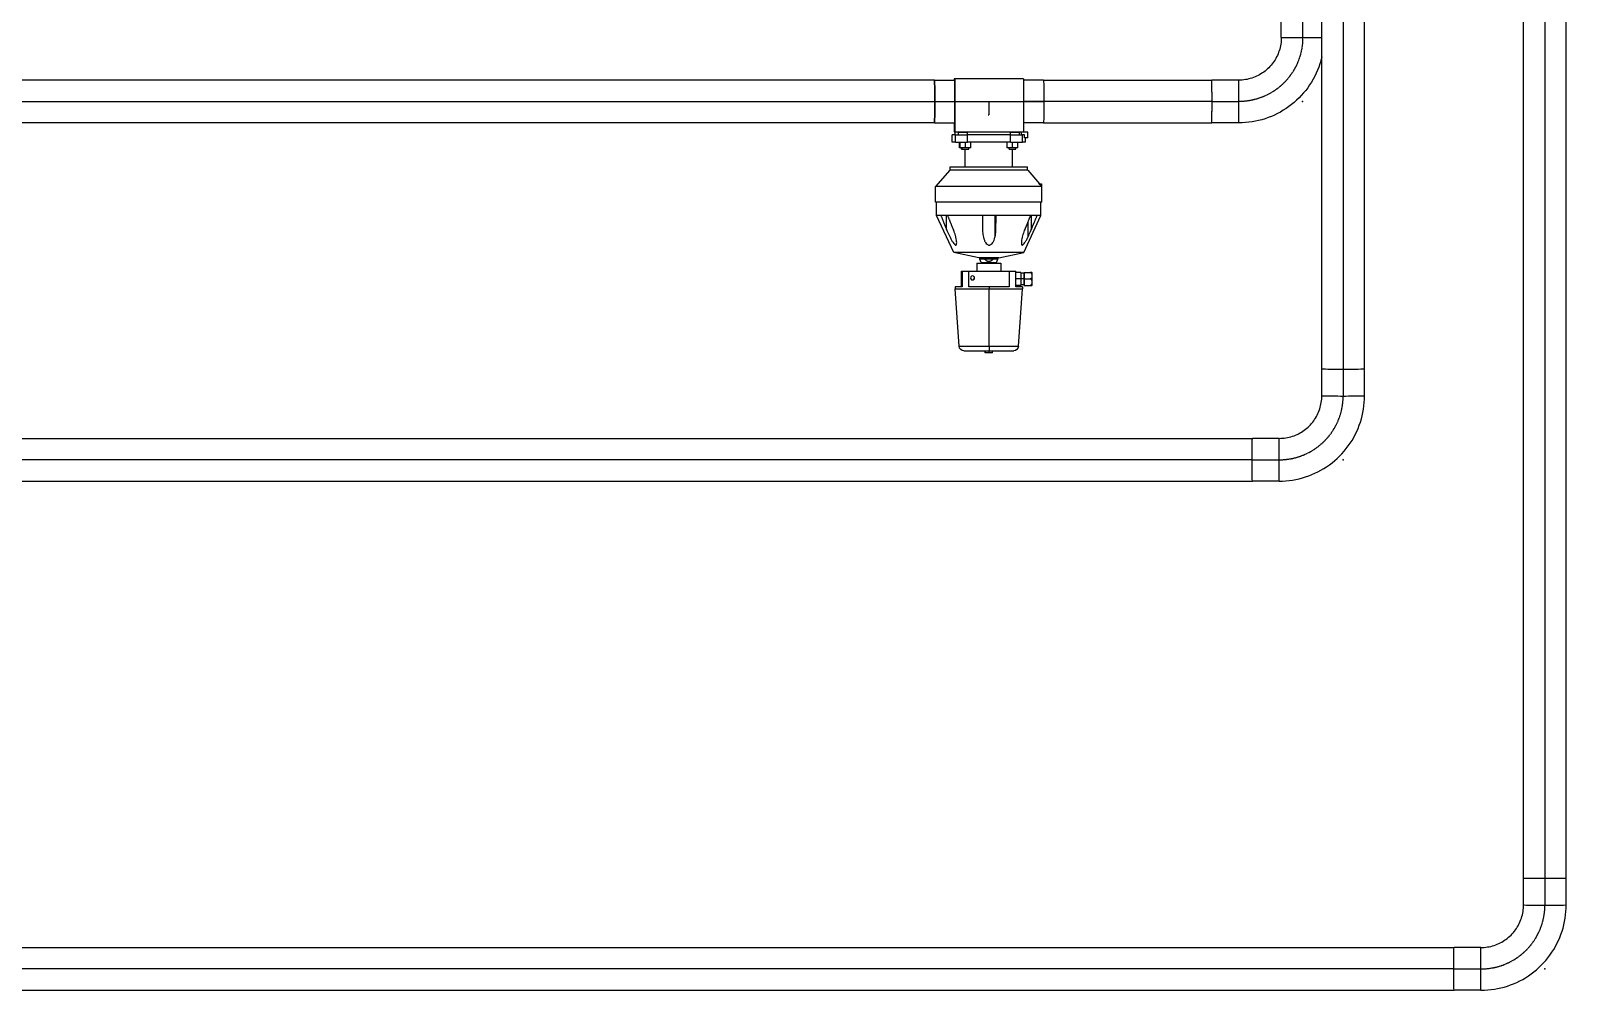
# Model space of a CAD drawing. Header units: millimetres. Extents: x 48717 to 75522, y 76128 to 88842.
# Drawn here: x 73240 to 75522, y 79250 to 80675 of the extents above; entities that cross this region are included whole.
import ezdxf

# ---------------------------------------------------------------- set-up
doc = ezdxf.new("R2010")
doc.units = ezdxf.units.MM
doc.linetypes.add('CENTER2', pattern=[1.125, 0.75, -0.125, 0.125, -0.125])
for name, color, linetype in [('Top (Plan) View2-CENTER', 1, 'CENTER2'), ('Top (Plan) View2-DV20-S1B-002d', 140, 'Continuous'), ('Top (Plan) View2-DV90-S1B-002c', 120, 'Continuous'), ('Top (Plan) View2-DV90-S1B-002d', 120, 'Continuous')]:
    doc.layers.add(name, color=color, linetype=linetype)

# ---------------------------------------------------------------- blocks, each defined once
blk = doc.blocks.new('*U992')
at = {"layer": 'Top (Plan) View2-CENTER'}
blk.add_line((72441, 80570.1), (74583.3, 80570.1), dxfattribs=at)
at = {"layer": 'Top (Plan) View2-DV90-S1B-002c', "color": 0, "linetype": 'ByBlock', "lineweight": -2}
for p, q in [((74583.3, 80601.9), (72441, 80601.9)), ((74583.3, 80538.4), (72441, 80538.4))]:
    blk.add_line(p, q, dxfattribs=at)
for start_param, end_param in [(1.570796, 3.141593), (0, 1.570796)]:
    blk.add_ellipse((74583.3, 80570.1), major_axis=(0, -31.7), ratio=0.01, start_param=start_param, end_param=end_param, dxfattribs=at)
blk = doc.blocks.new('*U1012')
at = {"layer": 'Top (Plan) View2-CENTER'}
blk.add_line((75355, 79281.9), (72325.2, 79281.9), dxfattribs=at)
at = {"layer": 'Top (Plan) View2-DV90-S1B-002d', "color": 0, "linetype": 'ByBlock', "lineweight": -2}
for p, q in [((72325.2, 79313.7), (75355.3, 79313.7)), ((72325.2, 79250.2), (75355.3, 79250.2))]:
    blk.add_line(p, q, dxfattribs=at)
at = {"layer": 'Top (Plan) View2-DV90-S1B-002d', "color": 0, "linetype": 'ByBlock', "lineweight": -2, "extrusion": (0, 0, -1)}
for start_param, end_param in [(1.570796, 3.141593), (0, 1.570796)]:
    blk.add_ellipse((75355.3, 79281.9), major_axis=(0, -31.8), ratio=0.009999, start_param=start_param, end_param=end_param, dxfattribs=at)
blk = doc.blocks.new('*U1017')
at = {"layer": 'Top (Plan) View2-CENTER'}
blk.add_line((75055.2, 80038.1), (72544.2, 80038.1), dxfattribs=at)
at = {"layer": 'Top (Plan) View2-DV20-S1B-002d', "color": 0, "linetype": 'ByBlock', "lineweight": -2}
for p, q in [((72544.2, 80069.9), (75055.6, 80069.9)), ((72544.2, 80006.4), (75055.6, 80006.4))]:
    blk.add_line(p, q, dxfattribs=at)
at = {"layer": 'Top (Plan) View2-DV20-S1B-002d', "color": 0, "linetype": 'ByBlock', "lineweight": -2, "extrusion": (0, 0, -1)}
blk.add_ellipse((75055.6, 80038.1), major_axis=(0, -31.7), ratio=0.01, start_param=1.570796, end_param=3.141593, dxfattribs=at)
at = {"layer": 'Top (Plan) View2-DV20-S1B-002d', "color": 0, "linetype": 'ByBlock', "lineweight": -2, "extrusion": (-1.11902e-14, -5.12879e-27, -1)}
blk.add_ellipse((75055.6, 80038.1), major_axis=(0, -31.8), ratio=0.01, start_param=0, end_param=1.570796, dxfattribs=at)
blk = doc.blocks.new('*U1023')
at = {"layer": 'Top (Plan) View2-CENTER'}
for p, q in [((74583.6, 80570.1), (74745.3, 80570.1)), ((74664.3, 80550.6), (74664.3, 80570.1)), ((74663.2, 80550.6), (74664.3, 80550.6))]:
    blk.add_line(p, q, dxfattribs=at)
at = {"layer": 'Top (Plan) View2-DV90-S1B-002c', "color": 0, "linetype": 'ByBlock', "lineweight": -2}
for p, q in [((74583.3, 80601.9), (74613.3, 80601.9)), ((74612.5, 80603.6), (74612.5, 80601.9)), ((74613.7, 80603.6), (74612.5, 80603.6)), ((74613.7, 80603.6), (74613.7, 80525.2)), ((74715.7, 80603.6), (74613.7, 80603.6)), ((74715.7, 80603.6), (74715.7, 80525.2)), ((74745.3, 80601.9), (74715.7, 80601.9)), ((74583.6, 80570.1), (74613.6, 80570.1)), ((74745.6, 80570.1), (74715.7, 80570.1)), ((74583.3, 80538.4), (74613.3, 80538.4)), ((74612.5, 80538.4), (74612.5, 80525.2)), ((74612.5, 80525.2), (74613.7, 80525.2)), ((74613.7, 80525.2), (74715.7, 80525.2)), ((74613.9, 80520.6), (74613.9, 80524.6)), ((74618.9, 80524.6), (74613.9, 80524.6)), ((74618.9, 80524.6), (74632.4, 80524.6)), ((74618.9, 80520.6), (74618.9, 80524.6)), ((74626.4, 80525.2), (74626.4, 80524.6)), ((74696.3, 80524.6), (74632.4, 80524.6)), ((74632.4, 80520.6), (74632.4, 80524.6)), ((74664.3, 80525.2), (74664.3, 80524.6)), ((74696.3, 80524.6), (74709.6, 80524.6)), ((74696.3, 80520.6), (74696.3, 80524.6)), ((74701.4, 80525.2), (74701.4, 80524.6)), ((74712.5, 80524.6), (74709.6, 80524.6)), ((74709.6, 80520.6), (74709.6, 80524.6)), ((74722, 80524.6), (74712.5, 80524.6)), ((74712.5, 80520.6), (74712.5, 80524.6)), ((74745.3, 80538.4), (74715.7, 80538.4)), ((74722, 80516.1), (74722, 80524.6)), ((74614.5, 80520.6), (74609.4, 80520.6)), ((74609.4, 80509.6), (74609.4, 80520.6)), ((74614.5, 80509.6), (74609.4, 80509.6)), ((74614.5, 80520.6), (74632.5, 80520.6)), ((74614.5, 80509.6), (74614.5, 80520.6)), ((74614.5, 80509.6), (74632.5, 80509.6)), ((74620.5, 80501.2), (74620.5, 80509.6)), ((74620.6, 80501.2), (74620.6, 80509.6)), ((74621.2, 80501.2), (74621.2, 80509.6)), ((74621.3, 80501.2), (74621.3, 80509.6)), ((74629.3, 80501.2), (74629.3, 80509.6)), ((74696.3, 80520.6), (74632.5, 80520.6)), ((74632.5, 80509.6), (74632.5, 80520.6)), ((74696.3, 80509.6), (74632.5, 80509.6)), ((74637.3, 80501.2), (74637.3, 80509.6)), ((74691.2, 80501.2), (74691.2, 80509.6)), ((74691.3, 80501.2), (74691.3, 80509.6)), ((74696.3, 80520.6), (74714, 80520.6)), ((74696.3, 80509.6), (74696.3, 80520.6)), ((74696.3, 80509.6), (74714, 80509.6)), ((74699.3, 80501.2), (74699.3, 80509.6)), ((74707.3, 80501.2), (74707.3, 80509.6)), ((74717, 80520.6), (74714, 80520.6)), ((74714, 80509.6), (74714, 80520.6)), ((74718.5, 80509.6), (74714, 80509.6)), ((74717, 80516.1), (74717, 80520.6)), ((74722, 80516.1), (74717, 80516.1)), ((74718.5, 80509.6), (74718.5, 80516.1)), ((74620.6, 80501.2), (74620.5, 80501.2)), ((74621.2, 80501.2), (74620.6, 80501.2)), ((74621.3, 80501.2), (74621.2, 80501.2)), ((74629.3, 80501.2), (74621.3, 80501.2)), ((74623.6, 80499.6), (74623.6, 80501.2)), ((74623.6, 80499.6), (74623.6, 80501.2)), ((74623.6, 80499.6), (74623.6, 80499.6)), ((74623.6, 80499.6), (74624.2, 80499.6)), ((74624.2, 80499.6), (74624.2, 80501.2)), ((74624.2, 80499.6), (74624.2, 80501.2)), ((74624.2, 80499.6), (74624.2, 80499.6)), ((74624.2, 80499.6), (74634.2, 80499.6)), ((74628.9, 80473.1), (74628.9, 80499.6)), ((74628.9, 80473.1), (74628.9, 80499.6)), ((74637.3, 80501.2), (74629.3, 80501.2)), ((74634.2, 80499.6), (74634.2, 80501.2)), ((74691.3, 80501.2), (74691.2, 80501.2)), ((74699.3, 80501.2), (74691.3, 80501.2)), ((74694.2, 80499.6), (74694.2, 80501.2)), ((74694.2, 80499.6), (74694.2, 80501.2)), ((74694.2, 80499.6), (74694.2, 80499.6)), ((74694.2, 80499.6), (74704.2, 80499.6)), ((74698.9, 80473.1), (74698.9, 80499.6)), ((74707.3, 80501.2), (74699.3, 80501.2)), ((74704.2, 80499.6), (74704.2, 80501.2)), ((74605.9, 80468.1), (74584.9, 80444.1)), ((74605.9, 80468.1), (74584.9, 80444.1)), ((74605.9, 80468.1), (74605.9, 80468.1)), ((74721.9, 80468.1), (74605.9, 80468.1)), ((74606.4, 80468.1), (74606.4, 80473.1)), ((74606.4, 80473.1), (74606.4, 80473.1)), ((74606.4, 80473.1), (74721.4, 80473.1)), ((74606.4, 80468.1), (74606.4, 80473.1)), ((74721.4, 80468.1), (74721.4, 80473.1)), ((74721.9, 80468.1), (74739.4, 80448.1)), ((74584.9, 80420.6), (74584.9, 80444.1)), ((74584.9, 80444.1), (74584.9, 80444.1)), ((74742.2, 80444.1), (74584.9, 80444.1)), ((74584.9, 80420.6), (74584.9, 80444.1)), ((74738.6, 80448.1), (74742, 80448.1)), ((74742, 80448.1), (74742, 80444.3)), ((74742, 80444.3), (74742.2, 80444.1)), ((74742.2, 80444.1), (74742.2, 80425.1)), ((74584.9, 80420.6), (74584.9, 80420.6)), ((74742.9, 80420.6), (74584.9, 80420.6)), ((74586.4, 80401.1), (74586.4, 80420.6)), ((74586.4, 80401.1), (74586.4, 80420.6)), ((74741.4, 80401.1), (74741.4, 80420.6)), ((74742.9, 80425.1), (74742.2, 80425.1)), ((74742.9, 80420.6), (74742.9, 80425.1)), ((74611.9, 80346.1), (74586.4, 80401.1)), ((74586.4, 80401.1), (74586.4, 80401.1)), ((74592.7, 80401.1), (74586.4, 80401.1)), ((74611.9, 80346.1), (74586.4, 80401.1)), ((74602.8, 80401.1), (74592.7, 80401.1)), ((74601.1, 80380.1), (74601.1, 80401.1)), ((74654.7, 80401.1), (74602.8, 80401.1)), ((74674.7, 80401.1), (74654.7, 80401.1)), ((74673.2, 80369), (74673.2, 80401.1)), ((74674.6, 80380.1), (74674.6, 80401.1)), ((74725.9, 80401.1), (74674.7, 80401.1)), ((74715.9, 80346.1), (74741.4, 80401.1)), ((74722.2, 80369), (74722.2, 80391.9)), ((74735.8, 80401.1), (74725.9, 80401.1)), ((74727.2, 80380.1), (74727.2, 80401.1)), ((74741.4, 80401.1), (74735.8, 80401.1)), ((74648.9, 80338.1), (74611.9, 80346.1)), ((74611.9, 80346.1), (74611.9, 80346.1)), ((74715.9, 80346.1), (74611.9, 80346.1)), ((74648.9, 80338.1), (74611.9, 80346.1)), ((74678.9, 80338.1), (74715.9, 80346.1)), ((74645.9, 80330.1), (74681.9, 80330.1)), ((74645.9, 80330.1), (74645.9, 80318.1)), ((74648.9, 80338.1), (74648.9, 80338.1)), ((74678.9, 80338.1), (74648.9, 80338.1)), ((74650.4, 80336.1), (74650.4, 80337.1)), ((74650.4, 80337.1), (74650.4, 80337.1)), ((74677.4, 80337.1), (74650.4, 80337.1)), ((74650.4, 80336.1), (74650.4, 80337.1)), ((74652.4, 80331.1), (74650.4, 80336.1)), ((74650.4, 80336.1), (74650.4, 80336.1)), ((74657.9, 80336.1), (74650.4, 80336.1)), ((74652.4, 80331.1), (74650.4, 80336.1)), ((74650.9, 80337.1), (74650.9, 80338.1)), ((74650.9, 80337.1), (74650.9, 80338.1)), ((74652.4, 80331.1), (74652.4, 80331.1)), ((74652.4, 80331.1), (74675.4, 80331.1)), ((74657.9, 80336.1), (74657.9, 80336.1)), ((74670.2, 80336.1), (74657.9, 80336.1)), ((74658.9, 80331.1), (74658.9, 80330.1)), ((74664, 80331.1), (74664, 80330.1)), ((74668.9, 80331.1), (74668.9, 80330.1)), ((74670.2, 80336.1), (74670.2, 80336.1)), ((74677.4, 80336.1), (74670.2, 80336.1)), ((74675.4, 80331.1), (74677.4, 80336.1)), ((74676.9, 80337.1), (74676.9, 80338.1)), ((74677.4, 80336.1), (74677.4, 80337.1)), ((74681.9, 80330.1), (74681.9, 80318.1)), ((74623.6, 80318.1), (74624.2, 80318.1)), ((74623.6, 80295.1), (74623.6, 80318.1)), ((74623.8, 80309.6), (74623.7, 80309.6)), ((74624.2, 80318.1), (74634.3, 80318.1)), ((74624.2, 80318.1), (74624.2, 80295.1)), ((74634.3, 80318.1), (74694.3, 80318.1)), ((74634.3, 80295.1), (74634.3, 80318.1)), ((74642.8, 80308.1), (74642.8, 80308.1)), ((74694.3, 80318.1), (74704.2, 80318.1)), ((74694.3, 80318.1), (74694.3, 80295.1)), ((74704.2, 80295.1), (74704.2, 80318.1)), ((74711.6, 80316.1), (74704.2, 80316.1)), ((74711.6, 80306.6), (74704.2, 80306.6)), ((74711.6, 80297.1), (74704.2, 80297.1)), ((74711.6, 80316.1), (74711.6, 80306.6)), ((74716.5, 80315.1), (74711.6, 80315.1)), ((74716.6, 80306.6), (74711.6, 80306.6)), ((74711.6, 80306.6), (74711.6, 80297.1)), ((74716.5, 80298.1), (74711.6, 80298.1)), ((74716.5, 80315.1), (74716.5, 80316.1)), ((74716.5, 80316.1), (74716.6, 80316.1)), ((74716.5, 80297.1), (74716.5, 80298.1)), ((74716.6, 80297.1), (74716.5, 80297.1)), ((74716.6, 80316.1), (74725.5, 80316.1)), ((74716.6, 80316.1), (74716.6, 80306.6)), ((74716.6, 80306.6), (74725.6, 80306.6)), ((74716.6, 80306.6), (74716.6, 80297.1)), ((74716.6, 80297.1), (74725.5, 80297.1)), ((74725.6, 80306.6), (74728.6, 80306.6)), ((74624.2, 80295.1), (74613.9, 80295.1)), ((74613.9, 80295.1), (74613.9, 80292.1)), ((74613.9, 80292.1), (74664.4, 80292.1)), ((74619.9, 80206.6), (74613.9, 80292.1)), ((74664.4, 80295.1), (74634.3, 80295.1)), ((74694.3, 80295.1), (74664.4, 80295.1)), ((74664.4, 80295.1), (74664.4, 80292.1)), ((74664.4, 80292.1), (74713.9, 80292.1)), ((74664.4, 80206.6), (74664.4, 80292.1)), ((74713.9, 80295.1), (74704.2, 80295.1)), ((74707.9, 80206.6), (74713.9, 80292.1)), ((74713.9, 80295.1), (74713.9, 80292.1)), ((74619.9, 80206.6), (74664.4, 80206.6)), ((74664.4, 80206.6), (74707.9, 80206.6)), ((74626.9, 80200.1), (74664.3, 80200.1)), ((74658.6, 80197.1), (74658.6, 80200.1)), ((74658.7, 80197.1), (74658.6, 80197.1)), ((74658.7, 80197.1), (74658.7, 80200.1)), ((74659.2, 80197.1), (74658.7, 80197.1)), ((74659.2, 80197.1), (74659.2, 80200.1)), ((74659.2, 80197.1), (74659.2, 80200.1)), ((74659.2, 80197.1), (74659.2, 80197.1)), ((74664.3, 80197.1), (74659.2, 80197.1)), ((74664.3, 80200.1), (74701, 80200.1)), ((74664.3, 80197.1), (74664.3, 80200.1)), ((74669.2, 80197.1), (74664.3, 80197.1)), ((74669.2, 80197.1), (74669.2, 80200.1))]:
    blk.add_line(p, q, dxfattribs=at)
at = {"layer": 'Top (Plan) View2-DV90-S1B-002c', "color": 0, "linetype": 'ByBlock', "lineweight": -2, "extrusion": (0, 0, -1)}
for centre, start, end in [((-74626.9, 80207.1), 269.9999, 355.9999), ((-74701, 80207.1), 183.9999, 269.9999)]:
    blk.add_arc(centre, 7, start, end, dxfattribs=at)
for centre, major_axis, start_param, end_param in [((74583.3, 80570.1), (0, 31.7), 0, 1.570796), ((74745.3, 80570.1), (0, 31.7), 0, 1.570796), ((74583.3, 80570.1), (0, 31.7), 1.570796, 3.141593), ((74745.3, 80570.1), (0, 31.7), 1.570796, 3.141593), ((74664.3, 80207.1), (0, 7), 1.640609, 3.141593)]:
    blk.add_ellipse(centre, major_axis=major_axis, ratio=0.01, start_param=start_param, end_param=end_param, dxfattribs=at)
at = {"layer": 'Top (Plan) View2-DV90-S1B-002c', "color": 0, "linetype": 'ByBlock', "lineweight": -2}
for centre, major_axis, ratio, start_param, end_param in [((74613.3, 80570.1), (0, -31.7), 0.01, 1.570796, 3.141593), ((74613.3, 80570.1), (0, -31.7), 0.01, 0, 1.570796), ((74623.7, 80309.6), (0, -3), 0.01, 1.570796, 4.712389), ((74623.7, 80309.6), (0, -3), 0.01, 4.712389, 7.853982), ((74639.8, 80308.1), (0, 3), 0.99995, -1.570794, 1.570799), ((74639.8, 80308.1), (0, 3), 0.99995, 1.570799, 4.712392), ((74639.8, 80308.1), (0, 3), 0.99995, -1.570794, -0.001664), ((74639.8, 80308.1), (0, 3), 0.99995, 3.143262, 4.712392), ((74716.5, 80306.6), (0, -8.5), 0.01, 1.570796, 3.141593), ((74716.5, 80306.6), (0, -8.5), 0.01, 0, 1.570796)]:
    blk.add_ellipse(centre, major_axis=major_axis, ratio=ratio, start_param=start_param, end_param=end_param, dxfattribs=at)
blk.add_open_spline([(74742, 80444.3), (74740.9, 80445.6), (74739.8, 80446.8), (74738.6, 80448.1)], degree=3, dxfattribs=at)
for points, weights in [([(74592.7, 80401.1), (74597.2, 80389.9), (74601.1, 80380.1)], [1.00061951826, 1.00755539146, 1.00987120158]), ([(74611.3, 80380.1), (74607.4, 80389.9), (74602.8, 80401.1)], [1.00987120158, 1.00755539146, 1.00061951826]), ([(74654.7, 80401.1), (74654.6, 80389.9), (74654.6, 80380.1)], [1.00061951826, 1.00755539146, 1.00987120158]), ([(74674.6, 80380.1), (74674.6, 80389.9), (74674.7, 80401.1)], [1.00987120158, 1.00755539146, 1.00061951826]), ([(74725.9, 80401.1), (74721.4, 80389.9), (74717.4, 80380.1)], [1.00061951826, 1.00755539146, 1.00987120158]), ([(74727.2, 80380.1), (74731.2, 80389.9), (74735.8, 80401.1)], [1.00987120158, 1.00755539146, 1.00061951826]), ([(74670.2, 80336.1), (74664, 80329.1), (74657.9, 80336.1)], [1.01663362177, 1.14371282449, 1.01663362177])]:
    blk.add_rational_spline(points, weights, degree=2, dxfattribs=at)
for points, knots in [([(74601.1, 80380.1), (74601.6, 80379), (74602, 80377.9), (74602.5, 80376.8), (74603.6, 80374.2), (74604.9, 80371.3), (74607.1, 80367.1), (74607.8, 80365.7), (74609.3, 80363.1), (74610.1, 80361.8), (74611.5, 80359.7), (74612.2, 80358.8), (74613.2, 80357.7), (74613.6, 80357.4), (74614.2, 80357), (74614.5, 80356.9), (74615.1, 80356.9), (74615.4, 80357), (74615.7, 80357.4), (74615.9, 80357.7), (74616.2, 80358.8), (74616.2, 80359.7), (74616.2, 80361.8), (74616.1, 80363.1), (74615.7, 80365.7), (74615.4, 80367.1), (74615, 80368.7), (74615, 80368.8), (74614.9, 80369)], [-0.344199, -0.344199, -0.344199, -0.344199, 0, 0, 0, 0.872405, 0.872405, 1.308607, 1.308607, 1.74481, 1.74481, 2.088622, 2.088622, 2.260528, 2.260528, 2.432434, 2.432434, 2.60434, 2.60434, 2.776246, 2.776246, 3.120058, 3.120058, 3.556261, 3.556261, 3.992463, 3.992463, 4.041019, 4.041019, 4.041019, 4.041019]), ([(74614.9, 80369), (74614.3, 80371.6), (74613.4, 80374.4), (74612.2, 80377.9), (74611.8, 80379), (74611.3, 80380.1)], [-6.498344, -6.498344, -6.498344, -6.498344, -5.674495, -5.674495, -5.330296, -5.330296, -5.330296, -5.330296]), ([(74654.6, 80380.1), (74654.6, 80379), (74654.6, 80377.9), (74654.7, 80376.8), (74654.9, 80374.2), (74655.3, 80371.3), (74656.4, 80367.1), (74656.8, 80365.7), (74657.9, 80363.1), (74658.5, 80361.8), (74659.8, 80359.7), (74660.6, 80358.8), (74661.9, 80357.7), (74662.4, 80357.4), (74663.4, 80357), (74663.9, 80356.9), (74665.1, 80356.9), (74665.6, 80357), (74666.6, 80357.4), (74667.1, 80357.7), (74668.4, 80358.8), (74669.2, 80359.7), (74670.5, 80361.8), (74671.2, 80363.1), (74672.2, 80365.7), (74672.7, 80367.1), (74673.1, 80368.7), (74673.2, 80368.8), (74673.2, 80369)], [-0.344199, -0.344199, -0.344199, -0.344199, 0, 0, 0, 0.872405, 0.872405, 1.308607, 1.308607, 1.74481, 1.74481, 2.088622, 2.088622, 2.260528, 2.260528, 2.432434, 2.432434, 2.60434, 2.60434, 2.776246, 2.776246, 3.120058, 3.120058, 3.556261, 3.556261, 3.992463, 3.992463, 4.041019, 4.041019, 4.041019, 4.041019]), ([(74673.2, 80369), (74673.9, 80371.6), (74674.3, 80374.4), (74674.5, 80377.9), (74674.6, 80379), (74674.6, 80380.1)], [-6.498344, -6.498344, -6.498344, -6.498344, -5.674495, -5.674495, -5.330296, -5.330296, -5.330296, -5.330296]), ([(74717.4, 80380.1), (74716.9, 80379), (74716.5, 80377.9), (74716.1, 80376.8), (74715.2, 80374.2), (74714.2, 80371.3), (74713.2, 80367.1), (74712.9, 80365.7), (74712.5, 80363.1), (74712.3, 80361.8), (74712.3, 80359.7), (74712.3, 80358.8), (74712.6, 80357.7), (74712.7, 80357.4), (74713.1, 80357), (74713.3, 80356.9), (74713.8, 80356.9), (74714.2, 80357), (74714.8, 80357.4), (74715.1, 80357.7), (74716.2, 80358.8), (74716.8, 80359.7), (74718.2, 80361.8), (74719, 80363.1), (74720.5, 80365.7), (74721.2, 80367.1), (74722, 80368.7), (74722.1, 80368.8), (74722.2, 80369)], [-0.344199, -0.344199, -0.344199, -0.344199, 0, 0, 0, 0.872405, 0.872405, 1.308607, 1.308607, 1.74481, 1.74481, 2.088622, 2.088622, 2.260528, 2.260528, 2.432434, 2.432434, 2.60434, 2.60434, 2.776246, 2.776246, 3.120058, 3.120058, 3.556261, 3.556261, 3.992463, 3.992463, 4.041019, 4.041019, 4.041019, 4.041019]), ([(74722.2, 80369), (74723.5, 80371.6), (74724.8, 80374.4), (74726.3, 80377.9), (74726.7, 80379), (74727.2, 80380.1)], [-6.498344, -6.498344, -6.498344, -6.498344, -5.674495, -5.674495, -5.330296, -5.330296, -5.330296, -5.330296]), ([(74727.9, 80316.1), (74727.9, 80316.1), (74727.7, 80316.1), (74727, 80316.1), (74726.7, 80316.1), (74726.3, 80316.1), (74726, 80316.1), (74725.7, 80316.1), (74725.6, 80316.1), (74725.5, 80316.1)], [2.6025507, 2.6025507, 2.6025507, 2.6025507, 2.9754061, 2.9754061, 3.0917378, 3.0917378, 3.1706444, 3.1706444, 3.1926927, 3.1926927, 3.1926927, 3.1926927]), ([(74725.5, 80316.1), (74725.6, 80316.1), (74725.7, 80316.1), (74726, 80316), (74726.3, 80315.8), (74726.7, 80315.4), (74727, 80315.1), (74727.8, 80313.8), (74728, 80312.5), (74728, 80311.4), (74728, 80310.3), (74727.8, 80308.9), (74727, 80307.6), (74726.8, 80307.3), (74726.3, 80306.9), (74726, 80306.8), (74725.7, 80306.7), (74725.7, 80306.6), (74725.6, 80306.6)], [1.985316, 1.985316, 1.985316, 1.985316, 2.007364, 2.007364, 2.086271, 2.086271, 2.202602, 2.202602, 2.589004, 2.589004, 2.589004, 2.975406, 2.975406, 3.091738, 3.091738, 3.170644, 3.170644, 3.192693, 3.192693, 3.192693, 3.192693]), ([(74725.6, 80306.6), (74725.7, 80306.6), (74725.7, 80306.6), (74726, 80306.5), (74726.3, 80306.3), (74726.8, 80305.9), (74727, 80305.6), (74727.8, 80304.3), (74728, 80303), (74728, 80301.9), (74728, 80300.8), (74727.8, 80299.4), (74727, 80298.1), (74726.7, 80297.8), (74726.3, 80297.4), (74726, 80297.3), (74725.7, 80297.2), (74725.6, 80297.1), (74725.5, 80297.1)], [1.985316, 1.985316, 1.985316, 1.985316, 2.007364, 2.007364, 2.086271, 2.086271, 2.202602, 2.202602, 2.589004, 2.589004, 2.589004, 2.975406, 2.975406, 3.091738, 3.091738, 3.170644, 3.170644, 3.192693, 3.192693, 3.192693, 3.192693]), ([(74725.5, 80297.1), (74725.6, 80297.1), (74725.7, 80297.1), (74726, 80297.1), (74726.3, 80297.1), (74726.7, 80297.1), (74727, 80297.1), (74727.7, 80297.1), (74727.9, 80297.1), (74727.9, 80297.1)], [1.9853157, 1.9853157, 1.9853157, 1.9853157, 2.007364, 2.007364, 2.0862706, 2.0862706, 2.2026024, 2.2026024, 2.5754577, 2.5754577, 2.5754577, 2.5754577]), ([(74728.6, 80306.6), (74728.6, 80307.4), (74728.6, 80308.2), (74728.6, 80309.7), (74728.6, 80310.4), (74728.6, 80311.7), (74728.6, 80312.2), (74728.6, 80313.2), (74728.5, 80313.5), (74728.5, 80314), (74728.5, 80314.1), (74728.5, 80314.3), (74728.5, 80314.3), (74728.5, 80314.5), (74728.5, 80314.5), (74728.5, 80314.6), (74728.5, 80314.7), (74728.4, 80315), (74728.4, 80315.1), (74728.2, 80315.6), (74728.1, 80315.8), (74727.9, 80316.1)], [4.712389, 4.712389, 4.712389, 4.712389, 5.023678, 5.023678, 5.334967, 5.334967, 5.646256, 5.646256, 5.957545, 5.957545, 6.113189, 6.113189, 6.191012, 6.191012, 6.212132, 6.212132, 6.238143, 6.238143, 6.258368, 6.258368, 6.268834, 6.268834, 6.268834, 6.268834]), ([(74727.9, 80297.1), (74728.1, 80297.4), (74728.2, 80297.6), (74728.4, 80298.1), (74728.4, 80298.2), (74728.5, 80298.4), (74728.5, 80298.5), (74728.5, 80298.6), (74728.5, 80298.7), (74728.5, 80298.8), (74728.5, 80298.8), (74728.5, 80299), (74728.5, 80299), (74728.5, 80299.4), (74728.5, 80299.6), (74728.6, 80300.5), (74728.6, 80301), (74728.6, 80302.1), (74728.6, 80302.8), (74728.6, 80304.2), (74728.6, 80305), (74728.6, 80306), (74728.6, 80306.3), (74728.6, 80306.6)], [3.155944, 3.155944, 3.155944, 3.155944, 3.165588, 3.165588, 3.183646, 3.183646, 3.204003, 3.204003, 3.226554, 3.226554, 3.261856, 3.261856, 3.351182, 3.351182, 3.662471, 3.662471, 3.97376, 3.97376, 4.285049, 4.285049, 4.596338, 4.596338, 4.712389, 4.712389, 4.712389, 4.712389])]:
    blk.add_open_spline(points, degree=3, knots=knots, dxfattribs=at)
blk = doc.blocks.new('*U1027')
at = {"layer": 'Top (Plan) View2-CENTER'}
blk.add_line((74995.3, 80570.1), (74745.6, 80570.1), dxfattribs=at)
at = {"layer": 'Top (Plan) View2-DV90-S1B-002c', "color": 0, "linetype": 'ByBlock', "lineweight": -2}
for p, q in [((74745.3, 80601.9), (74995.3, 80601.9)), ((74745.3, 80538.4), (74995.3, 80538.4))]:
    blk.add_line(p, q, dxfattribs=at)
at = {"layer": 'Top (Plan) View2-DV90-S1B-002c', "color": 0, "linetype": 'ByBlock', "lineweight": -2, "extrusion": (0, 0, -1)}
for start_param, end_param in [(0.000001, 1.570796), (1.570796, 3.144262)]:
    blk.add_ellipse((74745.3, 80570.1), major_axis=(0, 31.7), ratio=0.01, start_param=start_param, end_param=end_param, dxfattribs=at)
at = {"layer": 'Top (Plan) View2-DV90-S1B-002c', "color": 0, "linetype": 'ByBlock', "lineweight": -2}
for start_param, end_param in [(1.570796, 3.141593), (0, 1.570796)]:
    blk.add_ellipse((74995.3, 80570.1), major_axis=(0, -31.7), ratio=0.01, start_param=start_param, end_param=end_param, dxfattribs=at)
blk = doc.blocks.new('*U1030')
at = {"layer": 'Top (Plan) View2-CENTER'}
for p, q in [((75130.3, 80705.1), (75130.3, 80665.1)), ((74995.6, 80570.1), (75035.3, 80570.1))]:
    blk.add_line(p, q, dxfattribs=at)
at = {"layer": 'Top (Plan) View2-CENTER', "extrusion": (0, 0, -1)}
blk.add_ellipse((75035.3, 80665.1), major_axis=(-67.2, 67.2), ratio=0.9999, start_param=2.356244, end_param=3.927041, dxfattribs=at)
at = {"layer": 'Top (Plan) View2-CENTER'}
blk.add_point((75130.3, 80570.1), dxfattribs=at)
at = {"layer": 'Top (Plan) View2-DV90-S1B-002c', "color": 0, "linetype": 'ByBlock', "lineweight": -2}
for p, q in [((75098.6, 80665.1), (75098.6, 80705.1)), ((75035.3, 80601.9), (74995.3, 80601.9)), ((75035.3, 80538.4), (74995.3, 80538.4))]:
    blk.add_line(p, q, dxfattribs=at)
at = {"layer": 'Top (Plan) View2-DV90-S1B-002c', "color": 0, "linetype": 'ByBlock', "lineweight": -2, "extrusion": (0, 0, -1)}
for centre, start_param, end_param in [((75130.3, 80705.1), 0, 2.683725), ((75130.3, 80665.1), 0.009999, 2.683714), ((75130.3, 80665.1), 0, 0.009999)]:
    blk.add_ellipse(centre, major_axis=(-31.7, 0), ratio=0.01, start_param=start_param, end_param=end_param, dxfattribs=at)
at = {"layer": 'Top (Plan) View2-DV90-S1B-002c', "color": 0, "linetype": 'ByBlock', "lineweight": -2}
for centre, start_param, end_param in [((74995.3, 80570.1), 0.000002, 3.149205), ((75035.3, 80570.1), 0, 3.141593)]:
    blk.add_ellipse(centre, major_axis=(0, -31.7), ratio=0.009999, start_param=start_param, end_param=end_param, dxfattribs=at)
for points, knots in [([(75098.6, 80665.1), (75098.6, 80658.5), (75097.5, 80651.9), (75093.4, 80639.3), (75090.4, 80633.3), (75082.6, 80622.6), (75077.8, 80617.8), (75067.1, 80610.1), (75061.2, 80607), (75048.6, 80602.9), (75041.9, 80601.9), (75035.3, 80601.9)], [6.283182, 6.283182, 6.283182, 6.283182, 6.597341, 6.597341, 6.9115, 6.9115, 7.225659, 7.225659, 7.539819, 7.539819, 7.853978, 7.853978, 7.853978, 7.853978]), ([(75158.8, 80636.5), (75158, 80632.9), (75157, 80629.4), (75151.7, 80613.3), (75145.6, 80601.4), (75130, 80579.9), (75120.5, 80570.4), (75099.1, 80554.8), (75087.1, 80548.7), (75061.8, 80540.5), (75048.6, 80538.4), (75035.3, 80538.4)], [6.510848, 6.510848, 6.510848, 6.510848, 6.597341, 6.597341, 6.9115, 6.9115, 7.225659, 7.225659, 7.539819, 7.539819, 7.853978, 7.853978, 7.853978, 7.853978])]:
    blk.add_open_spline(points, degree=3, knots=knots, dxfattribs=at)
blk = doc.blocks.new('*U1032')
at = {"layer": 'Top (Plan) View2-CENTER'}
for p, q in [((75190.5, 80172.8), (75190.5, 80133.1)), ((75055.6, 80038.1), (75095.6, 80038.1))]:
    blk.add_line(p, q, dxfattribs=at)
blk.add_ellipse((75095.5, 80133.1), major_axis=(-67.2, 67.2), ratio=0.9999, start_param=2.356244, end_param=3.927041, dxfattribs=at)
blk.add_point((75190.5, 80038.1), dxfattribs=at)
at = {"layer": 'Top (Plan) View2-DV20-S1B-002d', "color": 0, "linetype": 'ByBlock', "lineweight": -2}
for p, q in [((75158.8, 80133.1), (75158.8, 80173.1)), ((75222.3, 80133.1), (75222.3, 80173.1)), ((75095.6, 80069.9), (75055.6, 80069.9)), ((75095.6, 80006.4), (75055.6, 80006.4))]:
    blk.add_line(p, q, dxfattribs=at)
for centre, start_param, end_param in [((75190.5, 80173.1), 6.278185, 7.843981), ((75190.5, 80173.1), 1.560796, 3.141592), ((75190.5, 80133.1), 0, 3.141593)]:
    blk.add_ellipse(centre, major_axis=(-31.7, 0), ratio=0.009999, start_param=start_param, end_param=end_param, dxfattribs=at)
at = {"layer": 'Top (Plan) View2-DV20-S1B-002d', "color": 0, "linetype": 'ByBlock', "lineweight": -2, "extrusion": (0, 0, -1)}
for centre, major_axis, start_param, end_param in [((75055.6, 80038.1), (0, -31.8), 1.560797, 3.141593), ((75095.6, 80038.1), (0, -31.8), 0, 3.131593), ((75095.6, 80038.1), (0, -31.7), 3.131593, 3.141593), ((75055.6, 80038.1), (0, -31.8), 0, 1.560797)]:
    blk.add_ellipse(centre, major_axis=major_axis, ratio=0.01, start_param=start_param, end_param=end_param, dxfattribs=at)
at = {"layer": 'Top (Plan) View2-DV20-S1B-002d', "color": 0, "linetype": 'ByBlock', "lineweight": -2}
for points in [[(75095.6, 80006.4), (75108.8, 80006.4), (75122.1, 80008.5), (75147.3, 80016.7), (75159.3, 80022.8), (75180.8, 80038.4), (75190.3, 80047.9), (75205.9, 80069.4), (75212, 80081.3), (75220.2, 80106.6), (75222.3, 80119.8), (75222.3, 80133.1)], [(75095.6, 80069.9), (75102.2, 80069.9), (75108.8, 80070.9), (75121.4, 80075), (75127.4, 80078.1), (75138.1, 80085.8), (75142.8, 80090.6), (75150.6, 80101.3), (75153.6, 80107.3), (75157.7, 80119.9), (75158.8, 80126.5), (75158.8, 80133.1)]]:
    blk.add_open_spline(points, degree=3, knots=[4.712489, 4.712489, 4.712489, 4.712489, 5.026648, 5.026648, 5.340808, 5.340808, 5.654967, 5.654967, 5.969126, 5.969126, 6.283285, 6.283285, 6.283285, 6.283285], dxfattribs=at)
blk = doc.blocks.new('*U1034')
at = {"layer": 'Top (Plan) View2-CENTER'}
blk.add_line((75190.5, 84531.4), (75190.5, 80173.1), dxfattribs=at)
at = {"layer": 'Top (Plan) View2-DV20-S1B-002d', "color": 0, "linetype": 'ByBlock', "lineweight": -2}
for p, q in [((75158.8, 80173.1), (75158.8, 84531.7)), ((75222.3, 80173.1), (75222.3, 84531.7))]:
    blk.add_line(p, q, dxfattribs=at)
for start_param, end_param in [(0, 1.570796), (1.570796, 3.141593)]:
    blk.add_ellipse((75190.5, 80173.1), major_axis=(-31.8, 0), ratio=0.01, start_param=start_param, end_param=end_param, dxfattribs=at)
blk = doc.blocks.new('*U1036')
at = {"layer": 'Top (Plan) View2-CENTER'}
for p, q in [((75490.3, 79416.6), (75490.3, 79376.9)), ((75355.3, 79281.9), (75395.3, 79281.9))]:
    blk.add_line(p, q, dxfattribs=at)
blk.add_ellipse((75395.3, 79376.9), major_axis=(-67.2, 67.2), ratio=0.9999, start_param=2.356244, end_param=3.927041, dxfattribs=at)
blk.add_point((75490.3, 79281.9), dxfattribs=at)
at = {"layer": 'Top (Plan) View2-DV90-S1B-002d', "color": 0, "linetype": 'ByBlock', "lineweight": -2}
for p, q in [((75458.5, 79376.9), (75458.5, 79416.9)), ((75522, 79376.9), (75522, 79416.9)), ((75395.3, 79313.7), (75355.3, 79313.7)), ((75395.3, 79250.2), (75355.3, 79250.2))]:
    blk.add_line(p, q, dxfattribs=at)
for centre, start_param, end_param in [((75490.3, 79416.9), 6.278185, 7.843981), ((75490.3, 79416.9), 1.560796, 3.141592), ((75490.3, 79376.9), 0, 3.141593)]:
    blk.add_ellipse(centre, major_axis=(-31.7, 0), ratio=0.009999, start_param=start_param, end_param=end_param, dxfattribs=at)
at = {"layer": 'Top (Plan) View2-DV90-S1B-002d', "color": 0, "linetype": 'ByBlock', "lineweight": -2, "extrusion": (0, 0, -1)}
for centre, major_axis, start_param, end_param in [((75355.3, 79281.9), (0, -31.8), 1.560797, 3.141593), ((75395.3, 79281.9), (0, -31.8), 0, 3.131593), ((75395.3, 79281.9), (0, -31.7), 3.131593, 3.141593), ((75355.3, 79281.9), (0, -31.8), 0, 1.560797)]:
    blk.add_ellipse(centre, major_axis=major_axis, ratio=0.009999, start_param=start_param, end_param=end_param, dxfattribs=at)
at = {"layer": 'Top (Plan) View2-DV90-S1B-002d', "color": 0, "linetype": 'ByBlock', "lineweight": -2}
for points in [[(75395.3, 79250.2), (75408.6, 79250.2), (75421.9, 79252.3), (75447.1, 79260.5), (75459.1, 79266.6), (75480.5, 79282.2), (75490, 79291.7), (75505.6, 79313.2), (75511.7, 79325.1), (75519.9, 79350.4), (75522, 79363.6), (75522, 79376.9)], [(75395.3, 79313.7), (75401.9, 79313.7), (75408.6, 79314.7), (75421.1, 79318.8), (75427.1, 79321.9), (75437.8, 79329.6), (75442.6, 79334.4), (75450.4, 79345.1), (75453.4, 79351.1), (75457.5, 79363.7), (75458.5, 79370.3), (75458.5, 79376.9)]]:
    blk.add_open_spline(points, degree=3, knots=[4.712489, 4.712489, 4.712489, 4.712489, 5.026648, 5.026648, 5.340808, 5.340808, 5.654967, 5.654967, 5.969126, 5.969126, 6.283285, 6.283285, 6.283285, 6.283285], dxfattribs=at)
blk = doc.blocks.new('*U1037')
at = {"layer": 'Top (Plan) View2-CENTER'}
blk.add_line((75490.3, 85046.6), (75490.3, 79416.9), dxfattribs=at)
at = {"layer": 'Top (Plan) View2-DV90-S1B-002d', "color": 0, "linetype": 'ByBlock', "lineweight": -2}
for p, q in [((75458.5, 79416.9), (75458.5, 85046.9)), ((75522, 79416.9), (75522, 85046.9))]:
    blk.add_line(p, q, dxfattribs=at)
for start_param, end_param in [(0, 1.570796), (1.570796, 3.141593)]:
    blk.add_ellipse((75490.3, 79416.9), major_axis=(-31.8, 0), ratio=0.01, start_param=start_param, end_param=end_param, dxfattribs=at)

msp = doc.modelspace()

# ---------------------------------------------------------------- block references
at = {"layer": 'Top (Plan) View2-DV20-S1B-002d'}
for name in ['*U1034', '*U1032', '*U1017']:
    msp.add_blockref(name, (0, 0), dxfattribs=at)
at = {"layer": 'Top (Plan) View2-DV90-S1B-002c'}
for name in ['*U1030', '*U992', '*U1023', '*U1027']:
    msp.add_blockref(name, (0, 0), dxfattribs=at)
at = {"layer": 'Top (Plan) View2-DV90-S1B-002d'}
for name in ['*U1037', '*U1036', '*U1012']:
    msp.add_blockref(name, (0, 0), dxfattribs=at)

doc.saveas('drawing.dxf')
